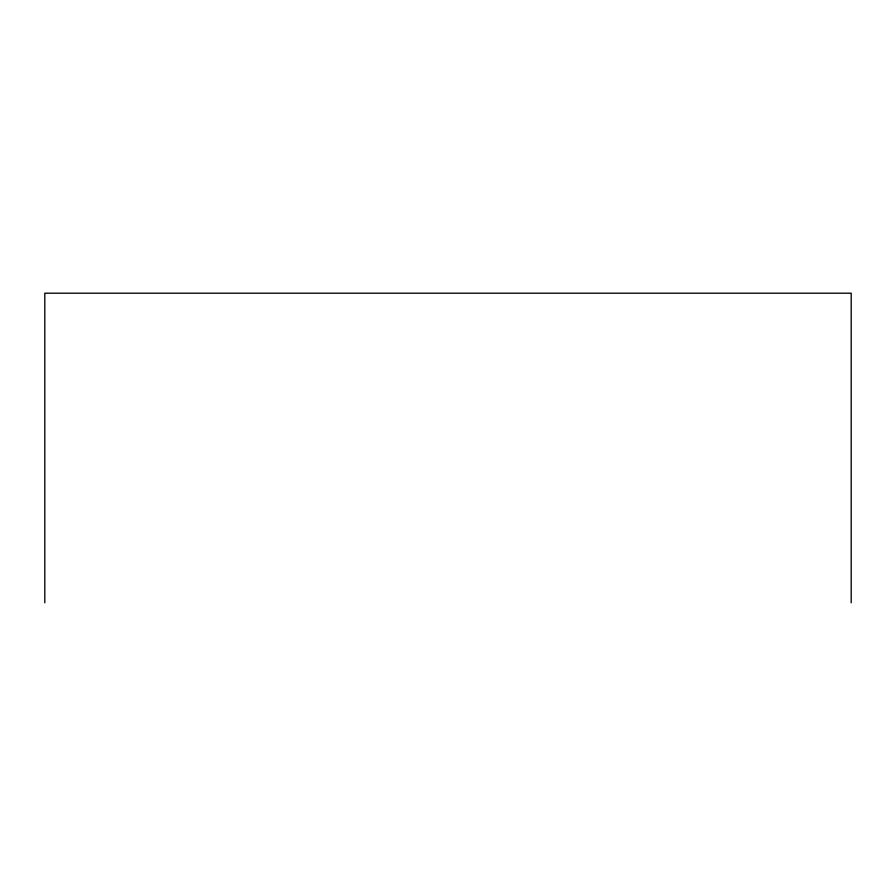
<?xml version="1.0" encoding="UTF-8"?>
<svg xmlns="http://www.w3.org/2000/svg" width="896" height="896" viewBox="0 0 896 896"><rect width="100%" height="100%" fill="white"/><g stroke="black" fill="none" stroke-linecap="round" stroke-linejoin="round"><path stroke-width="1.34" d="M851.2 602.795L851.2 293.205L44.8 293.205L44.8 602.795"/></g></svg>
